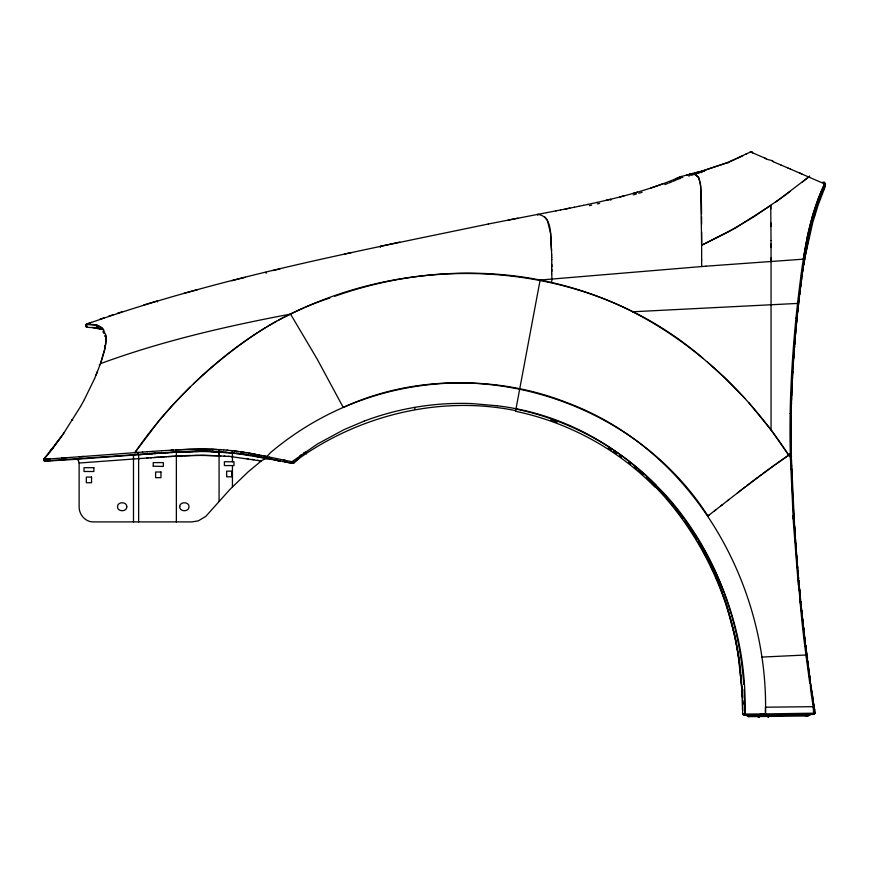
<?xml version="1.0" encoding="UTF-8"?>
<svg xmlns="http://www.w3.org/2000/svg" width="869" height="869" viewBox="0 0 869 869"><rect width="100%" height="100%" fill="white"/><g stroke="black" fill="none" stroke-linecap="round" stroke-linejoin="round"><path stroke-width="1.3" d="M47.078 461.091L76.505 459.277L78.373 460.32L79.122 463.025L79.122 506.616C78.905 514.329 85.205 522.041 93.222 521.9L191.908 521.9L198.349 520.835L205.844 516.327L229.894 489.464L248.11 471.889L261.971 460.396L265.241 458.951L268.195 458.745L238.388 453.716L211.069 451.576M176.364 521.9L176.364 452.195L175.799 449.849L202.108 449.001L223.691 449.86M219.075 453.9L219.075 501.294M232.436 461.754L232.436 455.128M551.782 266.892L551.772 259.646M771.053 257.984L771.053 429.894L788.835 455.323M791.007 433.989L791.018 426.494M219.075 454.226L219.086 452.803M232.436 455.269L232.436 454.118M551.793 264.415L551.728 274.093M765.47 714.861C769.065 583.729 692.397 449.219 566.697 402.532C500.587 376.603 425.126 376.549 358.647 401.239C326.548 413.079 296.579 430.589 270.455 452.662C267.174 456.866 263.535 459.19 258.419 456.475M790.736 429.427L790.747 427.993M791.007 429.612L791.007 427.939M219.086 453.042L219.14 451.565L222.486 451.782L252.455 455.41M232.447 453.879L232.121 450.696L246.807 452.749M791.007 426.69L791.018 425.234M551.761 271.693L551.772 269.281M773.529 161.623C772.204 159.766 767.273 160.276 764.796 158.06M791.018 425.777L791.029 423.768M762.863 713.96L813.569 713.188L813.308 707.768M162.188 452.706L138.616 454.378L137.997 452.423L79.09 456.79M765.459 713.927L765.459 707.203L813.938 706.66L814.644 710.125M790.768 424.387L790.779 422.942M791.029 424.344L791.04 422.312M824.16 182.251L825.496 183.739L824.985 187.193L818.24 204.812L812.906 221.867L803.467 263.839C807.475 238.084 814.72 206.062 825.322 184.956C824.909 188.247 825.984 180.98 822.541 182.284M791.029 423.594L791.062 420.857M551.739 274.072C551.902 281.1 553.249 283.902 546.525 281.295C538.009 279.601 529.482 277.939 520.879 276.766C458.474 268.097 394.124 275.223 334.793 296.253M790.812 420.064L790.747 432.317M791.051 421.465L791.083 419.401M790.801 421.096L790.866 416.088M791.062 421.085L791.105 417.935M791.094 418.597L791.127 416.077M790.855 417.185L791.159 404.096M791.116 417.153L791.148 415.024M817.62 200.348C805.791 232.436 802.033 266.631 797.883 300.359C791.974 353.01 788.77 406.062 790.464 459.049M791.138 415.719L791.203 412.601M790.899 414.307L791.138 413.535L791.17 414.285M791.181 413.568L791.366 405.845M791.224 411.634L791.246 410.668M219.086 452.021L200.674 451.424L179.09 452.054M791.29 408.821L791.453 402.944M106.072 339.942L104.682 349.935L100.923 362.482M791.42 404.074L791.659 396.72M768.967 716.588L769.532 716.099L767.273 716.121L769 716.48M791.224 401.717L791.985 382.816M791.54 400.055L791.605 398.121M791.648 396.97L791.833 392.234M791.713 395.319L791.768 393.918M791.822 392.516L791.931 389.877M791.876 391.115L792.387 379.916M758.865 717.338C761.081 714.883 755.585 716.708 758.659 716.349M791.996 388.313L792.061 386.911M792.115 385.51L792.18 384.109M768.587 716.643L768.37 717.262L768.022 716.512M792.093 380.459L792.886 366.088M792.365 380.437L792.832 371.552M792.463 378.526L792.528 377.124M792.343 375.756L793.212 365.154M792.571 371.454L792.452 373.605M792.702 369.303L792.821 367.152M792.952 369.379L793.071 367.381M792.952 369.466L793.017 368.423M793.136 366.338L793.332 363.209M758.561 717.359L758.289 716.632M793.093 362.862L792.952 365.013M768 715.665L768.381 716.414L768.967 715.687M793.158 361.797L793.299 359.657M792.962 364.893L794.353 345.047M793.223 364.871L794.755 343.298M793.506 356.496L793.364 358.582M793.603 359.06L793.755 356.724M269.314 457.083L291.908 461.721L294.189 462.873L293.548 463.231L291.582 463.144L291.908 461.721L317.587 443.907L343.787 429.742L364.372 421.02M793.582 355.454L793.723 353.368M793.886 354.91L794.049 352.521M793.875 351.282L794.027 349.208M794.179 350.761L794.364 348.328M794.331 348.697L794.516 346.231M794.57 345.59L794.407 347.665M794.429 344.015L796.297 325.756M794.201 346.905L795.081 336.184M794.646 344.558L794.733 343.537M794.69 344.135L795.102 339.073M794.82 342.505L795.222 337.596M794.722 340.463L794.842 338.986M794.961 337.509L795.722 329.058M795.189 337.954L795.352 336.107M795.32 336.444L795.613 333.142M795.483 331.621L795.222 334.565M795.58 333.424L795.743 331.665M742.897 702.663L742.745 704.335L742.647 700.414L742.615 714.122L743.625 715.133L814.144 714.296L815.046 712.743M795.613 330.144L797.231 313.742M795.863 330.405L796.015 328.71M795.895 327.211L796.319 322.812M795.993 328.906L796.156 327.233M796.276 325.897L796.438 324.278M796.319 325.473L797.242 316.153M814.894 211.917L814.416 216.642M796.46 321.345L796.906 318.402M796.569 322.888L796.721 321.334M796.862 319.89L797.112 317.446M797.21 316.501L797.362 315.034M105.844 343.396L105.605 334.619L102.455 328.384L96.785 325.212L86.194 324.419L87.226 324.419M797.405 314.621L797.601 312.742M797.308 315.566L797.416 314.469M66.728 457.691L44.471 459.321C43.624 460.994 46.915 462.026 45.058 460.613M797.329 312.807L798.915 298.534M797.775 311.124L797.829 310.57M797.59 312.797L797.709 311.689M797.699 311.797L798.1 308.05M798.209 307.105L798.329 306.018M798.079 308.245L798.231 306.855M798.383 305.453L798.546 304.031M798.307 306.17L798.415 305.236M798.698 302.662L798.839 301.38M798.73 302.369L798.513 304.302L798.622 303.368L632.632 311.775C606.996 298.675 579.666 288.953 551.609 282.523M798.959 300.392L799.067 299.403M798.98 300.207L798.817 301.608M799.143 298.806L799.306 297.426M799.013 299.859L799.187 298.415M799.024 297.546L801.446 280.176M799.415 296.438L799.676 294.287M799.263 297.752L799.437 296.307M799.143 296.557L799.263 295.569M800.012 291.495L799.654 294.461L799.817 293.135M799.98 291.745L800.251 289.529M800.327 288.953L800.414 288.258M800.197 289.996L800.838 284.913M800.599 286.737L800.718 285.792M800.534 285.217L801.5 277.841M800.816 285.097L800.914 284.282M800.946 284.033L801.175 282.273M801.555 279.362L801.403 280.524L801.522 279.644M801.175 282.273L801.294 281.393M801.24 281.817L801.337 281.002M801.642 278.764L801.772 277.732M801.522 279.644L801.663 278.547M801.609 277.026L802.478 270.911M802 276.125L801.75 277.884M801.989 276.136L802.283 273.974M105.66 344.819L105.757 344.102M802.424 273.007L802.12 275.256M802.478 272.594L802.619 271.562M802.489 272.529L802.359 273.507L801.424 273.062M802.695 271.074L802.858 269.89M802.608 271.693L802.728 270.791M802.967 269.14L803.249 267.185M802.826 270.107L802.989 268.988M803.173 267.695L803.51 265.382M804.183 260.874L803.597 264.828L810.962 225.94L817.946 202.846L825.354 184.967L824.507 184.217M802.554 270.444L804.781 259.081M803.64 264.48L802.641 267.782M824.214 182.392L824.464 183.859L790.16 168.944M86.172 324.311C215.881 278.232 353.357 252.151 488.335 223.996M803.336 259.158L807.67 235.173L812.417 216.24L818.62 197.708L824.431 184.119L821.52 190.55M654.813 486.151C698.839 531.947 728.819 592.604 738.237 656.03M213.318 449.24L212.058 449.36L213.014 451.272M803.684 263.991L803.358 265.795M94.221 324.691C97.947 325.158 101.803 326.798 103.835 330.122C101.966 331.469 105.844 334.695 103.411 332.577M103.281 331.643L103.302 332.36M803.955 262.34L803.369 264.219L803.934 262.471M743.821 684.424C740.051 633.62 725.17 583.414 698.763 539.725C686.814 520.162 672.573 501.098 656.258 485.489C655.758 485.967 655.291 486.466 654.759 486.901C617.055 448.784 568.011 422.225 515.534 411.276L540.127 280.046L705.997 266.186M105.355 346.698L100.522 363.633C162.068 340.996 226.19 326.266 290.528 314.1C421.747 249.099 590.974 260.841 703.151 358.495M814.546 213.339L814.666 212.764M515.675 410.646C438.834 394.808 355.334 415.936 292.342 463.318L264.676 457.691L264.122 458.875M86.683 324.028L91.31 322.323M94.58 378.591L100.63 363.296M817.914 199.555L821.216 191.267M96.079 375.071L97.513 371.541M802.793 265.382L802.456 266.24M94.569 378.612L84.38 399.577M61.84 436.021L44.037 458.799L44.373 461.015L138.616 454.378L138.649 521.9M43.906 458.995L43.863 460.418M802.837 265.436L802.554 266.033M84.391 399.566L80.578 406.464M801.381 275.592L802.065 274.528M80.589 406.453L62.481 435.173M64.165 432.61L50.011 452.13L44.091 458.973M136.031 452.575L134.847 452.651L159.364 420.27L172.725 405.008L190.115 387.074M134.847 452.651C167.369 405.323 209.418 364.665 257.202 332.87M104.715 345.862C105.746 348.208 103.704 346.047 105.551 345.536M51.803 449.773L53.617 447.372M60.678 437.574L55.203 444.711M49.631 451.771L51.488 449.425M299.066 458.419L294.374 462.666M766.252 158.69L750.566 151.956L751.631 151.706L752.576 152.672L751.631 151.706M193.505 383.794C232.447 346.329 277.971 314.73 329.796 298.034M687.813 174.767L680.21 176.809L680.47 178.569M757.529 716.252L759.234 716.806M265.718 456.736L269.336 457.094M727.538 500.685L745.537 486.673M740.92 490.246L737.466 492.929M722.573 504.552L707.909 515.958C632.773 398.339 470.379 349.077 343.233 407.431L317 358.778L290.528 314.1L283.881 317.283M721.02 505.769L728.57 499.881M801.946 182.425L809.734 176.135L780.481 198.545L754.238 216.533L728.537 231.86L701.641 245.243L700.729 186.346L698.893 177.906L695.461 174.55M707.909 515.958L709.549 514.687M742.072 489.356L774.735 464.882M714.481 510.863L716.121 509.582M749.002 483.99L746.688 485.771M750.164 483.099L757.442 477.57M758.431 476.82L761.418 474.583M790.084 191.462L775.637 202.032M762.417 473.833L788.726 455.16L791.355 454.987M300.087 455.573L300.924 454.976M775.995 463.981L788.726 455.16C749.795 395.406 696.308 344.396 632.632 311.775M303.422 453.194L304.269 452.619M814.144 714.296L815.122 713.253L814.036 712.504M771.031 240.539L770.749 205.475L735.858 227.743L701.641 245.243M686.749 175.049L689.769 174.245L690.649 175.114M258.527 332.012L265.175 327.809M266.522 326.994L276.472 321.204M806.508 652.271L806.834 654.781L805.987 654.987L761.602 657.094M680.905 176.581L682.806 177.602M278.591 320.042L282.881 317.793M704.216 170.4L726.571 163.035L750.566 151.956L749.806 152.423M745.83 154.215L747.188 153.52M743.082 155.594L737.553 158.267M105.67 334.913L104.715 335.988L105.627 337.107M736.162 158.918L729.134 161.992M86.455 325.766C84.575 328.504 95.601 327.037 97.915 327.754M597.036 202.412C625.582 196.014 654.031 188.399 680.872 176.592M677.32 179.546L680.861 178.036M676.18 178.579L680.297 176.798M799.773 287.878L800.414 287.596M673.182 181.295L676.299 179.992M701.663 171.095L703.445 170.617L694.244 174.234L689.671 174.278L693.006 173.398M703.445 170.617L702.304 171.084M669.011 182.979L672.15 181.719M87.215 326.277C84.869 329.232 86.639 321.487 86.009 326.538M664.796 184.597L667.957 183.392M663.59 183.576L650.664 188.084M364.372 421.031C398.545 408.191 435.282 402.173 471.78 403.574M99.978 319.216L104.334 317.706M108.679 316.218L113.046 314.752M813.677 714.296L810.712 714.524L808.17 715.937L748.633 716.643L749.567 716.349M810.614 689.313L810.038 678.863M117.413 313.296L121.801 311.862M143.809 304.965L157.104 300.989L157.506 301.945M99.555 364.459C99.62 365.936 98.816 364.328 100.207 364.491M638.802 193.276L642.104 192.299M633.056 193.429L637.488 192.147M633.284 194.884L636.597 193.928M810.56 683.306L811.396 688.444M698.361 173.3L699.23 173.05M694.939 174.256L696.645 173.778L695.787 174.017M691.594 175.19L693.256 174.734M688.617 176.016L689.682 175.723M704.542 171.53L703.836 170.498L698.046 172.073M184.098 293.32L197.665 289.627M697.155 172.301L699.013 171.812M694.537 172.996L695.558 172.735M695.406 172.768L696.417 172.507M696.275 172.54L697.275 172.279M689.432 174.343L690.268 174.115M691.963 173.67L694.7 172.953M619.651 197.013L624.138 195.851M231.697 280.741L245.34 277.32M272.953 270.574L280.09 268.869M606.127 200.326L610.657 199.251L610.809 200.25M759.723 716.273L758.887 716.349M805.987 654.987C801.663 623.779 799.187 593.538 797.264 563.079M597.318 203.889L599.599 203.379M748.687 716.643L747.655 715.817L809.81 715.078L747.601 715.763L744.19 715.133M344.374 254.117L351.532 252.531M597.112 202.401L587.922 204.411M589.356 205.638L591.648 205.149M399.816 242.103L380.177 246.296L380.492 247.296M583.36 205.366L588.041 204.378M578.797 206.322L583.501 205.345M574.224 207.256L578.96 206.29M574.42 207.213L565.078 209.081M569.868 208.125L560.494 209.983M488.335 223.985L547.112 212.568M508.039 220.118L517.902 218.195M555.921 210.874L560.766 209.929M546.764 212.633L556.214 210.819M759.148 716.849L758.431 717.24M769.337 716.165L768.381 715.904M760.06 715.621L759.245 715.817L767.577 715.632M798.329 585.369L793.408 522.606L790.453 458.626M93.298 327.58L92.451 327.548L101.445 329.329L97.111 327.928L96.676 326.614L97.404 325.397L96.752 327.374M807.366 658.963C808.105 657.051 805.726 652.456 806.215 656.845M768 716.664L768.261 717.207M793.636 526.147L794.581 526.082L791.692 465.665M758.279 716.784L758.919 716.773L758.322 716.871M794.44 526.093L792.984 502.467M45.318 461.2L44.493 460.212M794.364 526.082L795.385 538.02M768.652 715.893L767.772 715.621M705.997 266.186L804.433 259.081M61.699 458.061L83.587 456.453M136.227 452.553L142.701 452.086M76.505 459.277L140.995 454.552M79.122 463.025L148.056 457.952M138.649 458.647L139.822 458.56M44.471 459.321L50.196 458.908M142.592 452.086L147.426 451.739M147.306 451.75L149.783 451.565M149.685 451.576L152.151 451.402M139.822 454.639L146.904 454.129M145.71 454.215L150.424 453.879M146.883 458.039L151.597 457.702M152.086 451.402L161.645 450.739M148.034 453.694L155.106 453.194M149.272 453.955L152.781 453.705M151.64 453.792L156.366 453.455M154.009 453.618L161.08 453.14M150.413 457.789L158.669 457.213M153.954 457.539L166.957 456.659M813.514 713.319L814.112 714.242M161.612 450.739L189.583 449.208L212.09 449.186M159.853 453.216L163.426 452.977M159.874 457.127L162.231 456.964M163.394 456.888L164.567 456.812M791.692 465.665L791.496 459.484L790.573 459.473M162.188 452.706L194.493 451.13L219.14 451.565L218.662 449.501L221.182 449.675M162.21 453.064L165.773 452.825M165.751 456.736L182.881 455.747M789.921 453.824L791.322 453.727L791.42 456.714M164.567 452.901L177.689 452.119M168.108 456.583L203.357 455.237L229.948 456.453M166.924 452.749L169.281 452.608M806.606 655.02L806.812 656.606M171.074 450.131L173.431 449.979M170.476 452.532L193.57 451.511M792.061 482.382L791.8 469.369L790.801 469.379M176.353 451.847L210.374 451.185M805.487 654.857L806.714 654.791M805.52 655.074L806.682 655.552M98.892 328.384L96.817 327.504M184.174 455.693L190.659 455.443M43.971 458.767L44.754 458.767M191.951 455.399L193.244 455.367M790.312 453.716L791.257 453.716M691.854 174.093L692.973 174.093M768.598 716.219L767.294 716.165M194.526 455.334L220.759 455.758M194.884 451.489L212.601 451.25M761.592 713.97L742.865 714.079M760.288 713.992L764.166 713.938M791.431 457.746L790.323 457.626M88.671 324.387L90.8 324.409M232.436 465.567L233.989 465.567L233.989 461.754L224.387 461.754L224.387 465.567L232.436 465.567L232.436 486.836M791.583 469.369L791.224 458.93M791.268 459.462L791.42 456.67M87.009 323.844L87.487 324.615M790.149 413.448L791.105 413.525M213.731 449.251L217.022 449.414M471.769 403.574L497.166 405.769M791.561 375.506L792.604 375.712M218.325 451.511L219.14 451.565L218.651 450.881M91.506 324.43L93.548 324.604M221.649 451.717L222.486 451.782M221.606 452.086L222.442 452.152M224.104 455.975L224.941 456.04M94.134 327.624L98.512 328.286M223.702 449.86L232.121 450.696M224.952 452.336L226.613 452.477M743.223 714.133L744.842 714.188L744.157 689.389M228.275 456.301L229.112 456.377M538.009 214.317C553.835 217 549.947 238.747 551.63 250.283M229.937 456.453L261.145 460.983M795.982 318.021L797.014 318.391M227.07 450.153L227.917 450.24M805.052 715.654L807.92 715.926M231.61 456.605L232.436 456.692M232.447 453.031L234.424 453.249M230.437 450.5L231.284 450.598M799.469 287.128L800.501 287.552M236.466 453.107L238.443 453.346M234.206 450.935L238.388 451.467M240.355 453.585L248.425 454.759M497.166 405.769C646.645 423.561 750.555 568.923 744.852 715.1M240.485 451.761L244.689 452.401M246.666 458.474L248.458 458.756M283.229 461.678L282.707 461.58M284.456 461.852L292.299 463.296M250.294 455.052L256.518 456.116M246.709 452.727L255.323 454.248M44.938 461.211L43.961 460.592M252.053 459.332L253.857 459.647M248.816 453.086L259.625 455.084M254.324 455.736L258.549 456.497M268.488 458.799L278.471 460.766M256.431 456.475L258.473 456.844M278.623 460.733L280.242 461.037L278.395 460.613M257.496 460.288L259.31 460.635M260.483 456.866L262.568 457.268M257.343 454.639L261.775 455.508M279.775 461.026L279.068 460.885M278.83 460.831L276.853 460.32L278.254 460.657M283.826 460.081L285.445 460.407M261.688 455.486L266.12 456.41L263.883 455.943M100 328.069L100.728 328.232M516.001 409.038C568.934 420.085 618.402 446.862 656.421 485.326M695.178 174.452L694.244 174.234L698.307 176.852M550.772 420.031L554.335 421.259M703.836 170.498L727.722 162.438L728.037 163.046M553.249 420.878L557.04 422.269M799.502 172.909L801.87 173.909M787.922 167.989L781.057 165.056M787.857 167.956L790.225 168.966M772.302 161.297L781.101 165.077M72.453 420.031L71.747 419.684L72.627 420.346M608.17 447.98L611.298 450.077M613.384 451.467L616.512 453.564M306.507 453.857L305.106 452.032M619.467 455.638L621.346 457.018M628.787 462.623L630.622 464.057L628.602 462.525M634.24 466.979L636.912 469.227M638.324 470.455L643.038 474.593M707.485 362.145L724.713 377.7L745.037 398.48M638.693 470.737L640.453 472.258M646.503 477.711L663.503 494.906M651.283 482.295L654.878 485.793M544.765 216.902L545.623 217.815M656.095 487.02L657.301 488.259M657.898 488.878L659.093 490.127M659.69 490.757L661.461 492.647M265.86 272.269L266.196 273.268M662.048 493.277L663.21 494.548M748.926 402.803L771.053 429.894M667.305 499.143L668.467 500.479M669.043 501.152L669.608 501.826M671.889 504.531L673.573 506.584M671.737 504.368L674.127 507.279M676.082 509.701L677.32 511.276L675.691 509.234M678.548 512.862L679.764 514.459M679.558 514.176L682.534 518.206M546.025 218.325L547.068 219.944M685.674 522.541L686.825 524.181M684.75 521.248L686.901 524.333M687.966 525.832L689.084 527.494M689.03 527.429L693.831 534.783M789.15 455.823L789.584 456.475M695.157 536.901L696.493 539.03M693.06 533.577L696.384 538.954M698.437 177.059L700.381 183.435L701.305 196.188M697.764 541.191L699.034 543.342M698.383 542.18L706.888 557.605M700.316 545.504L708.626 561.059M537.639 214.382L537.857 215.24M707.475 558.724L710.245 564.329M709.213 562.178L714.046 572.454M710.799 565.458L713.97 572.269M547.535 220.867L550.577 233.533L551.717 255.062M714.459 573.421L719.782 586.108M715.035 574.778L718.011 581.741M718.511 582.903L725.865 603.043M720.238 587.292L722.476 593.212M722.889 594.396L724.985 600.37M725.376 601.565L726.94 606.377M726.267 604.237L734.783 635.836M727.331 607.572L729.515 614.839M138.171 453.781L137.997 452.608M729.851 616.056L731.187 620.922M415.067 409.462L414.654 407.376M731.513 622.15L734.75 635.641M735.022 636.868L739.052 659.18M735.065 637.053L737.249 648.155M737.455 649.393L739.063 659.31M814.481 709.093L814.633 710.049M814.611 709.908L814.807 711.168M814.796 711.124L815.057 712.786M813.232 700.914L812.776 699.436L814.21 707.344M814.112 706.66L814.318 708.018M814.296 707.877L814.459 708.919M814.416 708.691L814.525 709.376M813.558 703.086L813.645 705.237L813.21 702.348M813.895 705.237L814.003 705.954M105.779 335.499L105.866 336.086M813.362 708.126L811.45 695.135M812.472 695.83L812.797 697.97M812.558 697.959L813.015 699.469L811.266 689.15M812.254 694.353L811.831 691.398M812.58 696.504L811.179 686.955M738.237 656.03L741.735 687.118M811.45 695.157L810.614 689.291M810.973 685.478L811.081 686.217M811.266 689.16L809.669 677.939M810.332 682.599L810.136 681.242M809.756 678.548L809.18 674.387M810.234 680.286L810.451 681.796M809.789 683.447L806.215 656.845M809.55 675.322L809.821 677.309M809.973 678.385L809.408 674.333M809.387 675.843L809.571 677.19M809.908 677.939L810.158 679.71M809.104 672.041L809.278 673.345M809.43 674.485L808.876 670.379M808.767 671.346L809.006 673.149M809.191 674.496L808.615 670.216M808.746 669.391L808.376 666.642M808.941 670.857L808.192 665.296M808.691 670.846L808.159 666.827M739.215 660.429L739.899 665.415M808.007 665.697L807.638 662.917M808.3 667.957L807.497 661.863M807.757 661.982L807.877 662.917M807.659 661.211L808.094 664.503M807.996 663.807L808.235 665.567M808.17 665.089L808.268 665.871M807.312 658.528L807.573 660.549M807.149 659.234L807.019 658.181M807.54 660.288L807.768 662.048M807.355 660.809L806.834 656.768M807.29 660.288L807.518 662.037M739.226 660.549L742.539 697.926M806.953 655.78L807.062 656.595M807.051 656.562L807.16 657.377M806.834 654.781L804.879 641.061M806.063 650.675L806.236 652.054M806.041 650.468L806.584 654.802L806.41 653.423M806.247 650.186L805.682 645.58M805.889 649.306L804.455 637.466M806.193 649.751L806.541 652.489M805.574 644.722L805.878 647.242M805.378 645.178L805.726 647.926M805.118 640.974L805.4 643.277M805.215 641.789L799.947 595.884M804.716 639.682L804.39 636.934M805.27 642.202L803.434 628.787M804.031 631.741L804.303 634.055M804.075 632.121L804.368 634.642M803.727 631.35L804.064 634.185M803.401 628.45L803.564 629.895M740.062 666.664L740.779 672.91M803.065 625.539L802.739 622.628M803.499 627.125L803.771 629.438M802.945 624.442L803.782 629.601M802.467 620.097L803.238 624.822M802.728 620.205L802.109 614.459M802.424 619.716L799.035 586.358M802.652 619.51L802.989 622.508M801.794 613.894L802.261 618.261M801.718 610.809L801.913 612.634M801.479 610.983L801.631 612.439M802.033 613.818L802.261 615.849M801.327 609.527L800.86 604.987M801.609 609.745L801.826 611.776M801.153 605.335L801.392 607.703M801.337 607.159L801.533 608.984M800.773 601.587L800.979 603.618M800.968 603.51L801.185 605.66M800.697 603.466L800.24 598.926M799.589 598.469L800.023 602.825M800.36 597.503L800.599 599.86M800.24 596.21L799.361 587.075M800.414 598.035L797.938 574.181M799.969 593.418L800.164 595.461M799.643 592.854L799.795 594.374M799.534 588.9L799.708 590.735M799.219 588.302L799.502 591.333M799.198 585.25L799.382 587.292M740.92 674.148L742.539 696.666M105.942 336.694L106.04 337.954M798.796 580.84L798.991 583.045M798.492 577.461L798.6 578.754M798.72 580.058L798.839 581.35M798.372 576.158L798.589 578.635M797.927 570.955L798.035 572.258M797.623 570.488L798.263 574.854M797.308 566.794L798.014 572.03M797.644 567.62L796.699 555.91M797.21 565.567L796.417 555.704M797.59 567.055L797.699 568.359M796.927 558.789L796.58 554.379M796.884 558.354L797.101 561.005M775.235 716.284L775.191 714.861M796.243 549.968L796.504 553.466M796.406 552.173L796.677 555.682M796.319 554.465L795.58 544.602M796.026 546.981L796.134 548.589M796.134 548.469L796.395 551.989M795.787 543.744L795.917 545.493M795.874 544.917L796.113 548.285M795.852 544.581L795.081 533.479L795.178 535.032M795.7 542.506L795.808 543.994M795.493 543.364L795.059 537.194M795.483 539.519L795.613 541.387M795.135 534.316L794.592 526.071L794.896 530.785M792.984 515.513L793.191 519.054M741.735 687.129L742.582 710.484M792.93 501.294L792.104 483.566M791.159 456.681L791.007 451.239M778.189 715.763L778.179 715.567M791.268 451.217L791.333 453.737M701.326 197.165L701.555 214.067M791.214 448.708L791.279 451.63M790.953 448.719L791.018 451.608M791.203 448.371L791.235 449.534M790.964 449.469L790.877 445.189M791.203 448.48L791.018 436.14M791.138 445.145L791.159 446.373M790.899 446.21L790.812 441.18M106.072 338.595L106.083 339.247M791.105 443.005L791.127 444.276M790.844 443.06L790.855 444.124M770.749 205.475L770.803 208.984M791.072 440.855L791.094 442.169M790.823 441.984L790.768 437.704M551.717 254.932L551.75 257.409M791.04 437.965L791.051 439.019M791.051 438.715L791.062 440.062M790.801 439.844L790.757 436.162M551.75 257.278L551.772 259.755M791.018 435.456L791.029 436.911M791.029 436.564L791.04 437.639M790.768 436.64L790.736 431.133M791.007 431.122L791.018 435.847M770.955 223.04L770.977 226.548M791.007 433.685L791.007 434.413M790.747 433.034L790.747 434.478M701.576 216.587L701.598 224.256M133.478 455.291L133.489 458.626M771.031 240.507L771.053 247.524M791.007 430.818L791.007 431.535M771.042 244.004L771.053 261.471M701.62 232.056L701.652 259.994M701.652 259.831L701.663 266.501M133.489 458.245L133.489 521.9M153.226 466.197L163.35 466.436L163.35 462.612L153.226 462.612L153.226 466.197M226.646 475.734L226.646 476.799L231.719 476.799L231.719 471.15L226.646 471.15L226.646 475.734M126.809 506.746C126.972 512.243 116.837 511.96 117.521 506.377C117.847 501.37 126.972 501.619 126.809 506.746M179.709 506.377C179.036 511.939 189.116 512.265 189.018 506.779C189.214 501.63 180.046 501.348 179.709 506.377M701.859 172.301L700.979 172.551L701.859 172.301M93.874 467.685L84 467.685L84 471.498L93.874 471.498L93.874 467.685M160.961 472.008L155.605 472.008L155.605 477.657L160.961 477.657L160.961 472.008M91.549 477.07L86.324 477.07L86.324 482.719L91.549 482.719L91.549 477.07M825.05 183.587L825.344 184.315L825.029 183.544"/></g></svg>
